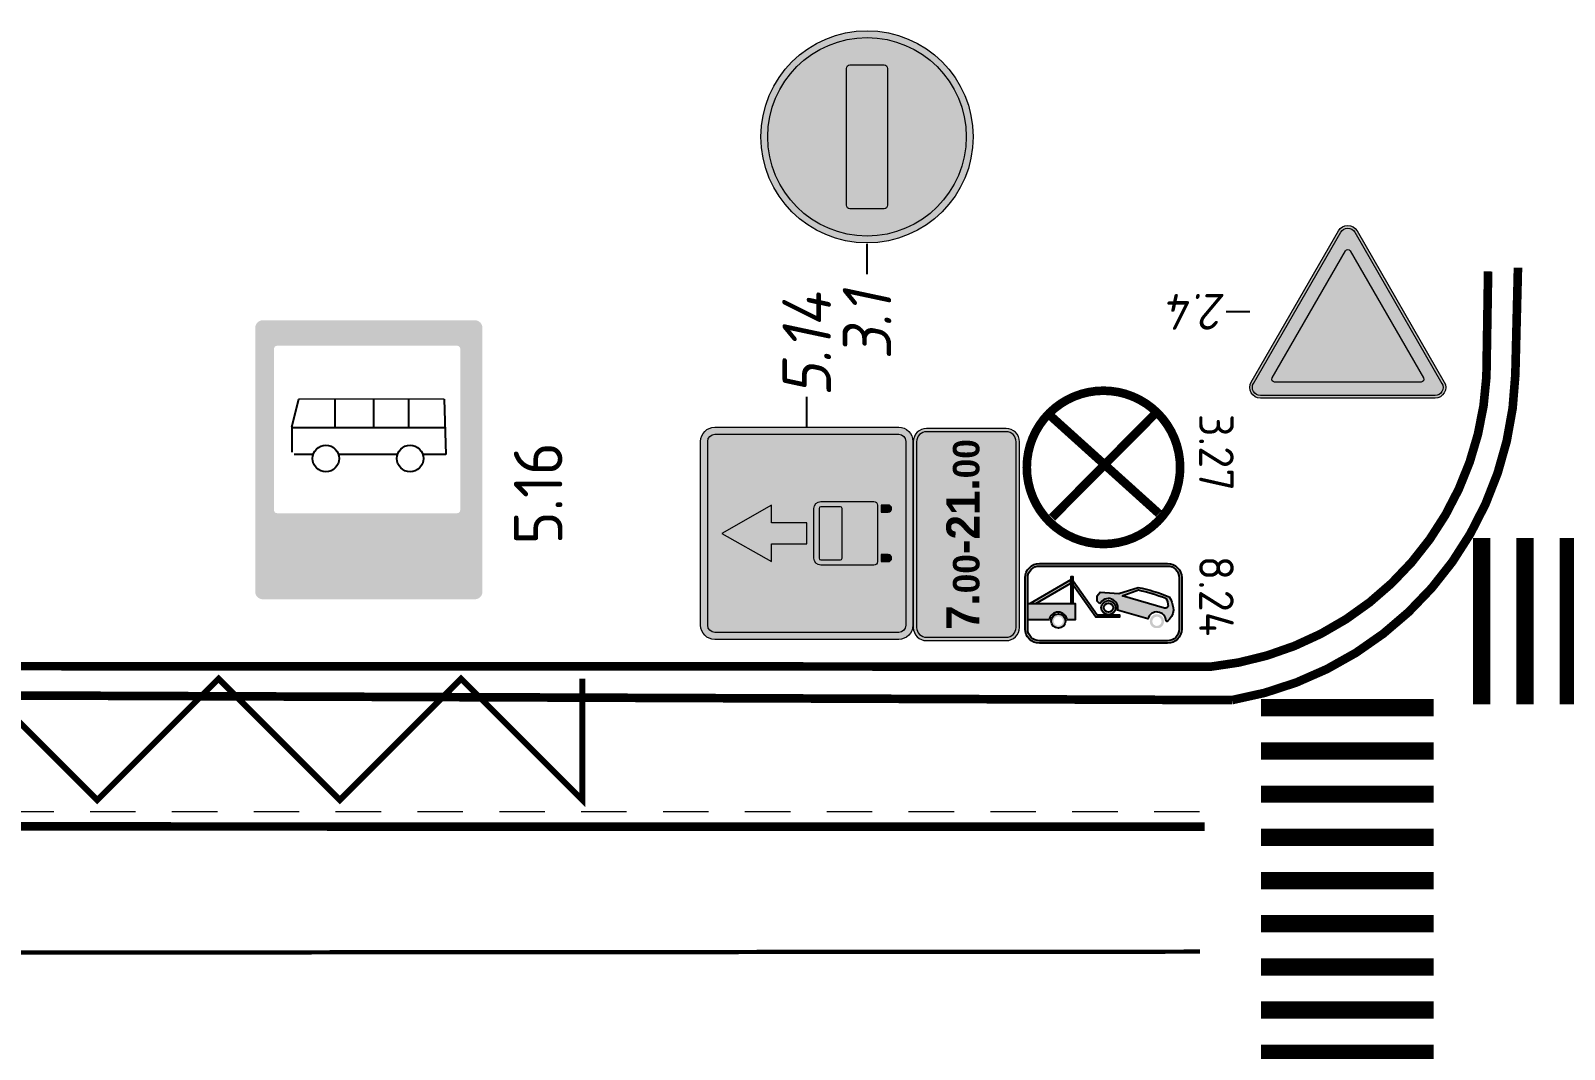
# Model space of a CAD drawing. Header units: millimetres. Extents: x 1734 to 2050, y 1482 to 1843.
# Drawn here: x 1814.63 to 1839.92, y 1825.12 to 1841.93 of the extents above; entities that cross this region are included whole.
import ezdxf
from ezdxf.enums import TextEntityAlignment as Align

# ---------------------------------------------------------------- set-up
doc = ezdxf.new("R2010")
doc.units = ezdxf.units.MM
for name, pattern in [('1.3', [17.848385, 5.910826, -0.0001, 11.937459]), ('1.6_3_1', [4, 0, -1, 3]), ('JIS_02_0.7', [1.35, 0.75, -0.6])]:
    doc.linetypes.add(name, pattern=pattern)
doc.layers.add('знаки', color=7, linetype='Continuous', lineweight=0)
doc.layers.add('разметка', color=251, linetype='Continuous', lineweight=15)
doc.layers.add('КПЧ', color=9, linetype='Continuous')
doc.layers.add('Разметки', color=7, linetype='Continuous')
doc.styles.add('ROMAND', font='ROMAND.SHX', dxfattribs={"height": 2})
doc.styles.add('SASH', font='simplex8.shx', dxfattribs={"width": 0.9, "oblique": 12})
doc.styles.add('Знаки', font='arialbd.ttf')

# ---------------------------------------------------------------- blocks, each defined once
blk = doc.blocks.new('5.14')
at = {"layer": 'знаки', "true_color": 0xffffff}
h = blk.add_hatch(color=7, dxfattribs=at)
edge = h.paths.add_edge_path()
edge.add_arc((-1.516666666666666, 3.266666666666666), 0.2333333333333343, 89.99999999999648, 179.9999999999965, ccw=False)
edge.add_line((-1.516666666666652, 3.5), (1.516666666666538, 3.5))
edge.add_arc((1.516666666666561, 3.266666666666675), 0.2333333333333254, 1.3073986337985843e-12, 90.00000000000568, ccw=False)
edge.add_line((1.749999999999886, 3.26666666666668), (1.749999999999886, 0.2333333333333201))
edge.add_arc((1.516666666666561, 0.2333333333333255), 0.2333333333333254, 269.9999999999943, 359.9999999999987, ccw=False)
edge.add_line((1.516666666666538, 0), (-1.516666666666652, 0))
edge.add_arc((-1.516666666666675, 0.2333333333333255), 0.2333333333333255, 180.0000000000013, 270.0000000000056, ccw=False)
edge.add_line((-1.75, 0.2333333333333201), (-1.75, 3.26666666666668))
edge = h.paths.add_edge_path(flags=16)
edge.add_arc((-1.516666666666704, 3.266666666666619), 0.1166666666667355, 89.9999999999742, 179.9999999999699, ccw=False)
edge.add_line((-1.516666666666652, 3.383333333333354), (1.516666666666538, 3.383333333333354))
edge.add_arc((1.51666666666659, 3.266666666666619), 0.1166666666667355, 3.012701199622825e-11, 90.0000000000258, ccw=False)
edge.add_line((1.633333333333326, 3.26666666666668), (1.633333333333326, 0.2333333333333201))
edge.add_arc((1.516666666666604, 0.2333333333333956), 0.1166666666667213, 269.99999999996726, 359.9999999999629, ccw=False)
edge.add_line((1.516666666666538, 0.1166666666666742), (-1.516666666666652, 0.1166666666666742))
edge.add_arc((-1.516666666666718, 0.2333333333333956), 0.1166666666667213, 180.0000000000371, 270.00000000003274, ccw=False)
edge.add_line((-1.633333333333439, 0.2333333333333201), (-1.633333333333439, 3.26666666666668))
at = {"layer": 'знаки'}
h = blk.add_hatch(color=5, dxfattribs=at)
edge = h.paths.add_edge_path()
edge.add_arc((-1.516666666666704, 3.266666666666619), 0.1166666666667355, 89.9999999999742, 179.9999999999699, ccw=False)
edge.add_line((-1.516666666666652, 3.383333333333354), (1.516666666666538, 3.383333333333354))
edge.add_arc((1.51666666666659, 3.266666666666619), 0.1166666666667355, 3.012701199622825e-11, 90.0000000000258, ccw=False)
edge.add_line((1.633333333333326, 3.26666666666668), (1.633333333333326, 0.2333333333333201))
edge.add_arc((1.516666666666604, 0.2333333333333956), 0.1166666666667213, 269.99999999996726, 359.9999999999629, ccw=False)
edge.add_line((1.516666666666538, 0.1166666666666742), (-1.516666666666652, 0.1166666666666742))
edge.add_arc((-1.516666666666718, 0.2333333333333956), 0.1166666666667213, 180.0000000000371, 270.00000000003274, ccw=False)
edge.add_line((-1.633333333333439, 0.2333333333333201), (-1.633333333333439, 3.26666666666668))
h.paths.add_polyline_path([(0, 1.749999999999943), (0.1750000000000682, 1.749999999999943), (0.1750000000000682, 2.333333333333314), (0.4666666666665833, 2.333333333333314), (0, 3.150000000000006), (-0.466666666666697, 2.333333333333314), (-0.1750000000000682, 2.333333333333314), (-0.1750000000000682, 1.749999999999943)], flags=16)
edge = h.paths.add_edge_path(flags=16)
edge.add_arc((0.4666666666665579, 0.6416666666666485), 0.0583333333333057, 270.000000000025, 359.999999999975, ccw=False)
edge.add_line((0.4666666666665833, 0.5833333333333428), (-0.466666666666697, 0.5833333333333428))
edge.add_arc((-0.4666666666666716, 0.6416666666666485), 0.0583333333333057, 180.000000000025, 269.999999999975, ccw=False)
edge.add_line((-0.5249999999999773, 0.6416666666666231), (-0.5249999999999773, 1.516666666666595))
edge.add_arc((-0.4083333333333643, 1.516666666666656), 0.116666666666613, 90.0000000000258, 180.0000000000301, ccw=False)
edge.add_line((-0.4083333333334167, 1.633333333333269), (0.4083333333331893, 1.633333333333269))
edge.add_arc((0.4083333333331938, 1.516666666666599), 0.1166666666666698, -2.2168933355715126e-12, 90.00000000000222, ccw=False)
edge.add_line((0.5249999999998636, 1.516666666666595), (0.5249999999998636, 0.6416666666666231))
edge = h.paths.add_edge_path(flags=0)
edge.add_arc((0.4083333333331901, 1.516666666666539), 0.02916666666680989, 1.099199697908394e-10, 90.00000000000152)
edge.add_line((0.4083333333331893, 1.545833333333348), (-0.408333333333303, 1.545833333333235))
edge.add_arc((-0.4083333333332486, 1.516666666666597), 0.0291666666666377, 90.00000000010698, 179.9999999997815)
edge.add_line((-0.4374999999998863, 1.516666666666708), (-0.4375, 1.19583333333324))
edge.add_arc((-0.4083333333333049, 1.195833333333295), 0.0291666666666951, 180.0000000001077, 270.0000000000037)
edge.add_line((-0.408333333333303, 1.1666666666666), (0.408333333333303, 1.1666666666666))
edge.add_arc((0.4083333333333049, 1.195833333333295), 0.02916666666669498, 269.9999999999963, 359.9999999998922)
edge.add_line((0.4375, 1.19583333333324), (0.4375, 1.516666666666595))
edge = h.paths.add_edge_path(flags=16)
edge.add_line((-0.3500000000000227, 0.4083333333332746), (-0.3500000000000227, 0.5249999999998352))
edge.add_line((-0.3500000000000227, 0.5249999999998352), (-0.466666666666697, 0.5249999999998352))
edge.add_line((-0.466666666666697, 0.5249999999998352), (-0.466666666666697, 0.4083333333332746))
edge.add_arc((-0.4083333333333599, 0.4083333333332746), 0.05833333333333712, 180, 360)
edge = h.paths.add_edge_path(flags=16)
edge.add_line((0.4666666666665833, 0.4083333333332746), (0.4666666666665833, 0.5249999999998352))
edge.add_line((0.4666666666665833, 0.5249999999998352), (0.3499999999999091, 0.5249999999998352))
edge.add_line((0.3499999999999091, 0.5249999999998352), (0.3499999999999091, 0.4083333333332746))
edge.add_arc((0.4083333333332462, 0.4083333333332746), 0.05833333333333712, 180, 360)
at = {"layer": 'знаки', "true_color": 0xffffff}
blk.add_hatch(color=7, dxfattribs=at).paths.add_polyline_path([(0, 1.749999999999943), (0.1750000000000682, 1.749999999999943), (0.1750000000000682, 2.333333333333314), (0.4666666666665833, 2.333333333333314), (0, 3.150000000000006), (-0.466666666666697, 2.333333333333314), (-0.1750000000000682, 2.333333333333314), (-0.1750000000000682, 1.749999999999943)])
h = blk.add_hatch(color=7, dxfattribs=at)
edge = h.paths.add_edge_path()
edge.add_arc((0.4666666666665579, 0.6416666666666485), 0.0583333333333057, 270.000000000025, 359.999999999975, ccw=False)
edge.add_line((0.4666666666665833, 0.5833333333333428), (-0.466666666666697, 0.5833333333333428))
edge.add_arc((-0.4666666666666716, 0.6416666666666485), 0.0583333333333057, 180.000000000025, 269.999999999975, ccw=False)
edge.add_line((-0.5249999999999773, 0.6416666666666231), (-0.5249999999999773, 1.516666666666595))
edge.add_arc((-0.4083333333333643, 1.516666666666656), 0.116666666666613, 90.0000000000258, 180.0000000000301, ccw=False)
edge.add_line((-0.4083333333334167, 1.633333333333269), (0.4083333333331893, 1.633333333333269))
edge.add_arc((0.4083333333331938, 1.516666666666599), 0.1166666666666698, -2.2168933355715126e-12, 90.00000000000222, ccw=False)
edge.add_line((0.5249999999998636, 1.516666666666595), (0.5249999999998636, 0.6416666666666231))
edge = h.paths.add_edge_path(flags=16)
edge.add_arc((0.4083333333331901, 1.516666666666539), 0.02916666666680989, 1.099199697908394e-10, 90.00000000000152)
edge.add_line((0.4083333333331893, 1.545833333333348), (-0.408333333333303, 1.545833333333235))
edge.add_arc((-0.4083333333332486, 1.516666666666597), 0.0291666666666377, 90.00000000010698, 179.9999999997815)
edge.add_line((-0.4374999999998863, 1.516666666666708), (-0.4375, 1.19583333333324))
edge.add_arc((-0.4083333333333049, 1.195833333333295), 0.0291666666666951, 180.0000000001077, 270.0000000000037)
edge.add_line((-0.408333333333303, 1.1666666666666), (0.408333333333303, 1.1666666666666))
edge.add_arc((0.4083333333333049, 1.195833333333295), 0.02916666666669498, 269.9999999999963, 359.9999999998922)
edge.add_line((0.4375, 1.19583333333324), (0.4375, 1.516666666666595))
h = blk.add_hatch(color=7, dxfattribs=at)
edge = h.paths.add_edge_path()
edge.add_line((-0.3500000000000227, 0.4083333333332746), (-0.3500000000000227, 0.5249999999998352))
edge.add_line((-0.3500000000000227, 0.5249999999998352), (-0.466666666666697, 0.5249999999998352))
edge.add_line((-0.466666666666697, 0.5249999999998352), (-0.466666666666697, 0.4083333333332746))
edge.add_arc((-0.4083333333333599, 0.4083333333332746), 0.05833333333333712, 180, 360)
h = blk.add_hatch(color=7, dxfattribs=at)
edge = h.paths.add_edge_path()
edge.add_line((0.4666666666665833, 0.4083333333332746), (0.4666666666665833, 0.5249999999998352))
edge.add_line((0.4666666666665833, 0.5249999999998352), (0.3499999999999091, 0.5249999999998352))
edge.add_line((0.3499999999999091, 0.5249999999998352), (0.3499999999999091, 0.4083333333332746))
edge.add_arc((0.4083333333332462, 0.4083333333332746), 0.05833333333333712, 180, 360)
at = {"layer": 'Defpoints'}
blk.add_lwpolyline([(1.749999999999886, 1.750000000000057), (2.249999999999886, 1.750000000000057)], dxfattribs=at)
at = {"layer": 'знаки'}
blk.add_lwpolyline([(-1.75, 3.26666666666668, -0.4142135623730951), (-1.516666666666652, 3.5), (1.516666666666538, 3.5, -0.4142135623731172), (1.749999999999886, 3.26666666666668), (1.749999999999886, 0.2333333333333201, -0.4142135623731172), (1.516666666666538, 0), (-1.516666666666652, 0, -0.4142135623731172), (-1.75, 0.2333333333333201), (-1.75, 3.26666666666668)], format="xyb", dxfattribs=at)
at = {"layer": 'знаки', "color": 7, "true_color": 0xffffff}
for points in [[(-1.633333333333439, 3.26666666666668, -0.4142135623730728), (-1.516666666666652, 3.383333333333354), (1.516666666666538, 3.383333333333354, -0.4142135623730728), (1.633333333333326, 3.26666666666668), (1.633333333333326, 0.2333333333333201, -0.4142135623730728), (1.516666666666538, 0.1166666666666742), (-1.516666666666652, 0.1166666666666742, -0.4142135623730728), (-1.633333333333439, 0.2333333333333201)], [(0.4375, 1.516666666666595, 0.41421356237254), (0.4083333333331893, 1.545833333333348), (-0.408333333333303, 1.545833333333235, 0.4142135623714301), (-0.4374999999998863, 1.516666666666708), (-0.4375, 1.19583333333324, 0.4142135623725623), (-0.408333333333303, 1.1666666666666), (0.408333333333303, 1.1666666666666, 0.4142135623725623), (0.4375, 1.19583333333324), (0.4375, 1.516666666666595)], [(-0.3500000000000227, 0.4083333333332746), (-0.3500000000000227, 0.5249999999998352), (-0.466666666666697, 0.5249999999998352), (-0.466666666666697, 0.4083333333332746, 0.9999999999999999)], [(0.4666666666665833, 0.4083333333332746), (0.4666666666665833, 0.5249999999998352), (0.3499999999999091, 0.5249999999998352), (0.3499999999999091, 0.4083333333332746, 0.9999999999999999)]]:
    blk.add_lwpolyline(points, format="xyb", close=True, dxfattribs=at)
blk.add_lwpolyline([(0, 1.749999999999943), (0.1750000000000682, 1.749999999999943), (0.1750000000000682, 2.333333333333314), (0.4666666666665833, 2.333333333333314), (0, 3.150000000000006), (-0.466666666666697, 2.333333333333314), (-0.1750000000000682, 2.333333333333314), (-0.1750000000000682, 1.749999999999943)], close=True, dxfattribs=at)
blk.add_lwpolyline([(0.5249999999998636, 0.6416666666666231, -0.4142135623728397), (0.4666666666665833, 0.5833333333333428), (-0.466666666666697, 0.5833333333333428, -0.4142135623728397), (-0.5249999999999773, 0.6416666666666231), (-0.5249999999999773, 1.516666666666595, -0.4142135623731172), (-0.4083333333334167, 1.633333333333269), (0.4083333333331893, 1.633333333333269, -0.4142135623731172), (0.5249999999998636, 1.516666666666595), (0.5249999999998636, 0.6416666666666231)], format="xyb", dxfattribs=at)
at = {"layer": 'знаки', "color": 0, "lineweight": 30, "style": 'SASH', "oblique": 12, "width": 0.9}
blk.add_text('5.14', height=0.8, dxfattribs=at).set_placement((2.249999999999886, 1.750000000000057), align=Align.MIDDLE_LEFT)
blk = doc.blocks.new('tr')
at = {"layer": 'знаки', "true_color": 0xffffff}
h = blk.add_hatch(color=7, dxfattribs=at)
edge = h.paths.add_edge_path()
edge.add_arc((0, 3.621229744349193), 0.24, 29.99999999999783, 150.0000000000022)
edge.add_line((-0.2078460969082698, 3.741229744349198), (-2.159999999999854, 0.3600000000005821))
edge.add_arc((-1.952153903091926, 0.2399999999999523), 0.2399999999999387, 149.9999999999866, 269.9999999999933)
edge.add_line((-1.952153903092039, 0), (1.952153903091812, 0))
edge.add_arc((1.952153903091926, 0.2400000000000091), 0.2399999999999716, 269.9999999999931, 389.9999999999998)
edge.add_line((2.160000000000196, 0.3599999999999), (0.2078460969082696, 3.741229744349142))
edge = h.paths.add_edge_path(flags=16)
edge.add_arc((-2.273736754432321e-13, 3.621229744349193), 0.1800000000000062, 30.00000000000125, 149.9999999999988)
edge.add_line((-0.1558845726813161, 3.711229744349225), (-2.108038475772787, 0.3300000000005521))
edge.add_arc((-1.952153903091585, 0.2400000000002365), 0.1800000000001635, 149.9999999999088, 269.9999999998931)
edge.add_line((-1.952153903092039, 0.06000000000005912), (1.952153903091812, 0.05999999999994543))
edge.add_arc((1.952153903092039, 0.2399999999999523), 0.1800000000000091, 269.9999999999864, 390.0000000000301)
edge.add_line((2.108038475773128, 0.3300000000000409), (0.1558845726810885, 3.711229744349225))
at = {"layer": 'знаки'}
h = blk.add_hatch(color=1, dxfattribs=at)
edge = h.paths.add_edge_path()
edge.add_arc((-2.273736754432321e-13, 3.621229744349193), 0.1800000000000062, 30.00000000000125, 149.9999999999988)
edge.add_line((-0.1558845726813161, 3.711229744349225), (-2.108038475772787, 0.3300000000005521))
edge.add_arc((-1.952153903091585, 0.2400000000002365), 0.1800000000001635, 149.9999999999088, 269.9999999998931)
edge.add_line((-1.952153903092039, 0.06000000000005912), (1.952153903091812, 0.05999999999994543))
edge.add_arc((1.952153903092039, 0.2399999999999523), 0.1800000000000091, 269.9999999999864, 390.0000000000301)
edge.add_line((2.108038475773128, 0.3300000000000409), (0.1558845726810885, 3.711229744349225))
edge = h.paths.add_edge_path(flags=16)
edge.add_line((-0.05196152422718114, 3.291229744349152), (-1.692346281956588, 0.4499999999999318))
edge.add_arc((-1.640384757729407, 0.4199999999999591), 0.05999999999998847, 150.0000000000085, 270.0000000000064)
edge.add_line((-1.640384757729407, 0.3599999999999), (1.640384757729521, 0.3599999999999))
edge.add_arc((1.640384757729521, 0.4199999999999591), 0.05999999999998751, 269.9999999999919, 389.9999999999932)
edge.add_line((1.692346281956588, 0.4499999999999318), (0.05196152422706746, 3.291229744349152))
edge.add_arc((0, 3.26122974434918), 0.06000000000000022, 29.9999999999982, 150.0000000000018)
at = {"layer": 'знаки', "true_color": 0xffffff}
h = blk.add_hatch(color=7, dxfattribs=at)
edge = h.paths.add_edge_path()
edge.add_line((-0.05196152422718114, 3.291229744349152), (-1.692346281956588, 0.4499999999999318))
edge.add_arc((-1.640384757729407, 0.4199999999999591), 0.05999999999998847, 150.0000000000085, 270.0000000000064)
edge.add_line((-1.640384757729407, 0.3599999999999), (1.640384757729521, 0.3599999999999))
edge.add_arc((1.640384757729521, 0.4199999999999591), 0.05999999999998751, 269.9999999999919, 389.9999999999932)
edge.add_line((1.692346281956588, 0.4499999999999318), (0.05196152422706746, 3.291229744349152))
edge.add_arc((0, 3.26122974434918), 0.06000000000000022, 29.9999999999982, 150.0000000000018)
at = {"layer": 'Defpoints'}
blk.add_lwpolyline([(2.192115777974209, 1.930614872174544), (2.718782444640738, 1.930614872174544)], dxfattribs=at)
at = {"layer": 'знаки'}
blk.add_lwpolyline([(0.2078460969082698, 3.741229744349198, 0.5773502691896512), (-0.2078460969082698, 3.741229744349198), (-2.159999999999854, 0.3600000000005821), (-2.160000000000082, 0.3599999999999, 0.5773502691896649), (-1.952153903092039, 0), (1.952153903091926, 0, 0.5773502691896649), (2.160000000000196, 0.3599999999999), (0.2078460969082698, 3.741229744349198)], format="xyb", dxfattribs=at)
at = {"layer": 'знаки', "color": 7, "true_color": 0xffffff}
blk.add_lwpolyline([(0.1558845726810887, 3.711229744349225, 0.5773502691896113), (-0.1558845726813161, 3.711229744349225), (-2.108038475772787, 0.3300000000005525, 0.5773502691895339), (-1.952153903092039, 0.06000000000005912), (1.952153903091926, 0.05999999999994543, 0.5773502691898801), (2.108038475773128, 0.3300000000000409)], format="xyb", close=True, dxfattribs=at)
at = {"layer": 'знаки', "color": 1}
blk.add_lwpolyline([(-0.05196152422718114, 3.291229744349152), (-1.692346281956475, 0.4499999999999318, 0.5773502691896129), (-1.640384757729407, 0.3599999999999), (1.640384757729521, 0.3599999999999, 0.5773502691896317), (1.692346281956588, 0.4499999999999318), (0.05196152422706746, 3.291229744349152, 0.5773502691896462)], format="xyb", close=True, dxfattribs=at)
blk = doc.blocks.new('*U15')
at = {"layer": 'знаки', "xscale": -1, "rotation": 180}
blk.add_blockref('tr', (0, 3.861229744349316), dxfattribs=at)
at = {"layer": 'знаки', "color": 0, "lineweight": 30, "style": 'SASH', "oblique": 12, "width": 0.9}
blk.add_text('2.4', height=0.8, dxfattribs=at).set_placement((2.718782444640851, 1.930614872174772), align=Align.MIDDLE_LEFT)
blk = doc.blocks.new('*U45')
at = {"color": 0, "linetype": 'ByBlock', "lineweight": 15, "const_width": 0.3999999999999999}
for points in [[(1.794373516902344, 17.10614578687553), (5.772546955710607, 16.68884962015406)], [(1.690049475221975, 16.11160242717347), (5.668222914030238, 15.69430626045199)], [(1.585725433541606, 15.1170590674714), (5.563898872349869, 14.69976290074992)], [(1.481401391861237, 14.12251570776933), (5.4595748306695, 13.70521954104786)], [(1.377077350180868, 13.12797234806727), (5.355250788989132, 12.71067618134579)], [(1.2727533085005, 12.1334289883652), (5.250926747308763, 11.71613282164373)], [(1.168429266820131, 11.13888562866314), (5.146602705628395, 10.72158946194166)], [(1.064105225139762, 10.14434226896107), (5.042278663948025, 9.727046102239596)], [(0.959781183459393, 9.149798909259006), (4.937954622267656, 8.73250274253753)], [(0.8554571417790242, 8.155255549556939), (4.833630580587288, 7.737959382835464)], [(0.7511331000986554, 7.160712189854873), (4.729306538906918, 6.743416023133398)], [(0.6468090584182866, 6.166168830152808), (4.62498249722655, 5.748872663431333)], [(0.5424850167379178, 5.171625470450742), (4.520658455546181, 4.754329303729267)], [(0.438160975057549, 4.177082110748676), (4.416334413865813, 3.759785944027201)], [(0.3338369333771802, 3.182538751046611), (4.312010372185443, 2.765242584325136)], [(0.2295128916968114, 2.187995391344545), (4.207686330505075, 1.77069922462307)], [(0.1251888500164426, 1.193452031642479), (4.103362288824706, 0.7761558649210039)], [(0.02086480833607376, 0.1989086719404132), (3.999038247144337, -0.218387494781062)]]:
    blk.add_lwpolyline(points, dxfattribs=at)
blk = doc.blocks.new('*U19')
at = {"color": 0, "linetype": 'ByBlock', "lineweight": 15, "const_width": 0.3999999999999998}
for points in [[(-16.11160242717349, 1.690049475221772), (-15.70940525325531, 5.524280992409777)], [(-15.11705906747142, 1.585725433541415), (-14.71486189355325, 5.41995695072942)], [(-14.12251570776935, 1.481401391861059), (-13.72031853385118, 5.315632909049063)], [(-13.12797234806729, 1.377077350180703), (-12.72577517414911, 5.211308867368707)], [(-12.13342898836522, 1.272753308500347), (-11.73123181444705, 5.106984825688351)], [(-11.13888562866315, 1.16842926681999), (-10.73668845474498, 5.002660784007995)], [(-10.14434226896108, 1.064105225139634), (-9.742145095042911, 4.898336742327638)], [(-9.149798909259017, 0.9597811834592777), (-8.747601735340844, 4.794012700647282)], [(-8.15525554955695, 0.8554571417789214), (-7.753058375638777, 4.689688658966926)], [(-7.160712189854883, 0.7511331000985652), (-6.75851501593671, 4.58536461728657)], [(-6.166168830152817, 0.6468090584182089), (-5.763971656234643, 4.481040575606213)], [(-5.171625470450749, 0.5424850167378525), (-4.769428296532576, 4.376716533925857)], [(-4.177082110748682, 0.4381609750574963), (-3.774884936830509, 4.272392492245501)], [(-3.182538751046615, 0.33383693337714), (-2.780341577128442, 4.168068450565144)], [(-2.187995391344548, 0.2295128916967837), (-1.785798217426375, 4.063744408884788)], [(-1.193452031642481, 0.1251888500164275), (-0.7912548577243079, 3.959420367204432)], [(-0.1989086719404135, 0.0208648083360712), (0.2032885019777591, 3.855096325524076)]]:
    blk.add_lwpolyline(points, dxfattribs=at)
blk = doc.blocks.new('*U51')
at = {"layer": 'знаки'}
h = blk.add_hatch(color=256, dxfattribs=at)
edge = h.paths.add_edge_path()
edge.add_arc((-1.531250000000008, 1.531249999999994), 0.2187499999999918, 89.99999999999785, 180.0000000000021)
edge.add_line((-1.75, 1.531249999999986), (-1.749999999999943, 0.2187499999999858))
edge.add_arc((-1.531249999999936, 0.2187499999999787), 0.2187500000000071, 179.9999999999982, 269.9999999999981)
edge.add_line((-1.531249999999943, -2.842170943040401e-14), (1.531249999999943, 2.842170943040401e-14))
edge.add_arc((1.53124999999997, 0.2187500000000584), 0.21875000000003, 269.999999999993, 359.9999999999922)
edge.add_line((1.75, 0.2187500000000284), (1.75, 1.531250000000028))
edge.add_arc((1.531249999999966, 1.531250000000009), 0.2187500000000338, 5.117966847428504e-12, 90.00000000000607)
edge.add_line((1.531249999999943, 1.750000000000043), (-1.53125, 1.749999999999986))
edge = h.paths.add_edge_path(flags=16)
edge.add_arc((-1.531249999999998, 1.531249999999984), 0.164062500000002, 90.00000000000071, 179.9999999999993)
edge.add_line((-1.6953125, 1.531249999999986), (-1.6953125, 0.2187499999999858))
edge.add_arc((-1.531249999999962, 0.2187500000000092), 0.1640625000000375, 180.0000000000082, 270.0000000000067)
edge.add_line((-1.531249999999943, 0.05468749999997158), (1.531249999999943, 0.05468750000002842))
edge.add_arc((1.531249999999941, 0.2187500000000305), 0.1640625000000021, 270.0000000000007, 359.9999999999993)
edge.add_line((1.695312499999943, 0.2187500000000284), (1.6953125, 1.531250000000028))
edge.add_arc((1.531249999999962, 1.531250000000005), 0.1640625000000375, 8.14221998454474e-12, 90.00000000000675)
edge.add_line((1.531249999999943, 1.695312500000043), (-1.53125, 1.695312499999986))
at = {"layer": 'знаки', "true_color": 0xffffff}
h = blk.add_hatch(color=7, dxfattribs=at)
edge = h.paths.add_edge_path()
edge.add_arc((-1.531249999999998, 1.531249999999984), 0.164062500000002, 90.00000000000071, 179.9999999999993)
edge.add_line((-1.6953125, 1.531249999999986), (-1.6953125, 0.2187499999999858))
edge.add_arc((-1.531249999999962, 0.2187500000000092), 0.1640625000000375, 180.0000000000082, 270.0000000000067)
edge.add_line((-1.531249999999943, 0.05468749999997158), (1.531249999999943, 0.05468750000002842))
edge.add_arc((1.531249999999941, 0.2187500000000305), 0.1640625000000021, 270.0000000000007, 359.9999999999993)
edge.add_line((1.695312499999943, 0.2187500000000284), (1.6953125, 1.531250000000028))
edge.add_arc((1.531249999999962, 1.531250000000005), 0.1640625000000375, 8.14221998454474e-12, 90.00000000000675)
edge.add_line((1.531249999999943, 1.695312500000043), (-1.53125, 1.695312499999986))
at = {"layer": 'знаки'}
blk.add_lwpolyline([(-1.53125, 1.749999999999986, 0.4142135623731172), (-1.75, 1.531249999999986), (-1.749999999999943, 0.2187499999999858, 0.414213562373095), (-1.531249999999943, -2.842170943040401e-14), (1.531249999999943, 2.842170943040401e-14, 0.4142135623730909), (1.75, 0.2187500000000284), (1.75, 1.531250000000028, 0.4142135623731), (1.531249999999943, 1.750000000000043), (-1.53125, 1.749999999999986)], format="xyb", dxfattribs=at)
blk.add_lwpolyline([(-1.53125, 1.695312499999986, 0.4142135623730876), (-1.6953125, 1.531249999999986), (-1.6953125, 0.2187499999999858, 0.4142135623730876), (-1.531249999999943, 0.05468749999997158), (1.531249999999943, 0.05468750000002842, 0.4142135623730876), (1.695312499999943, 0.2187500000000284), (1.6953125, 1.531250000000028, 0.4142135623730876), (1.531249999999943, 1.695312500000043)], format="xyb", close=True, dxfattribs=at)
at = {"layer": 'знаки', "style": 'Знаки', "width": 0.95}
for s, p in [('.', (-1.170649647529729, 0.659599716633096)), ('-', (-0.3231830274425533, 0.659973882771709)), ('.', (0.7256898716244109, 0.6597138831386076))]:
    blk.add_text(s, height=0.5468749999999998, dxfattribs=at).set_placement(p)
blk.add_attdef('CH1', text='', height=0.5468749999999998, dxfattribs=at).set_placement((-1.170273912427717, 0.6602963823165879), align=Align.RIGHT)
for tag, height, p in [('M1', 0.4374999999999998, (-0.6462148704077322, 0.8773319093540835)), ('CH2', 0.5468749999999998, (0.3219708666685506, 0.9311001668057912)), ('M2', 0.4374999999999998, (1.249941798429688, 0.8785094076923343))]:
    blk.add_attdef(tag, text='', height=height, dxfattribs=at).set_placement(p, align=Align.MIDDLE_CENTER)
blk = doc.blocks.new('*U49')
at = {"layer": 'знаки', "true_color": 0xffffff}
h = blk.add_hatch(color=7, dxfattribs=at)
edge = h.paths.add_edge_path()
edge.add_arc((0, 1.750000000000057), 1.75, 0, 360)
edge = h.paths.add_edge_path(flags=17)
edge.add_arc((0, 1.750000000000057), 1.637096774193548, 0, 360)
at = {"layer": 'знаки'}
h = blk.add_hatch(color=1, dxfattribs=at)
edge = h.paths.add_edge_path()
edge.add_arc((0, 1.750000000000057), 1.637096774193548, 0, 360)
edge = h.paths.add_edge_path(flags=16)
edge.add_arc((1.129032258064488, 1.467741935483868), 0.05645161290319911, 270.000000000025, 359.999999999975, ccw=False)
edge.add_line((1.129032258064512, 1.411290322580669), (-1.129032258064626, 1.411290322580669))
edge.add_arc((-1.129032258064626, 1.467741935483843), 0.05645161290317446, 180, 270, ccw=False)
edge.add_line((-1.185483870967801, 1.467741935483843), (-1.185483870967801, 2.032258064516213))
edge.add_arc((-1.129032258064602, 2.032258064516189), 0.05645161290319911, 90.00000000002512, 179.9999999999752, ccw=False)
edge.add_line((-1.129032258064626, 2.088709677419388), (1.129032258064512, 2.088709677419502))
edge.add_arc((1.129032258064539, 2.032258064516354), 0.05645161290314782, -2.7000623958883807e-11, 90.000000000027, ccw=False)
edge.add_line((1.185483870967687, 2.032258064516327), (1.185483870967687, 1.467741935483843))
at = {"layer": 'знаки', "true_color": 0xffffff}
h = blk.add_hatch(color=7, dxfattribs=at)
edge = h.paths.add_edge_path()
edge.add_arc((1.129032258064488, 1.467741935483868), 0.05645161290319911, 270.000000000025, 359.999999999975, ccw=False)
edge.add_line((1.129032258064512, 1.411290322580669), (-1.129032258064626, 1.411290322580669))
edge.add_arc((-1.129032258064626, 1.467741935483843), 0.05645161290317446, 180, 270, ccw=False)
edge.add_line((-1.185483870967801, 1.467741935483843), (-1.185483870967801, 2.032258064516213))
edge.add_arc((-1.129032258064602, 2.032258064516189), 0.05645161290319911, 90.00000000002512, 179.9999999999752, ccw=False)
edge.add_line((-1.129032258064626, 2.088709677419388), (1.129032258064512, 2.088709677419502))
edge.add_arc((1.129032258064539, 2.032258064516354), 0.05645161290314782, -2.7000623958883807e-11, 90.000000000027, ccw=False)
edge.add_line((1.185483870967687, 2.032258064516327), (1.185483870967687, 1.467741935483843))
at = {"layer": 'Defpoints'}
blk.add_lwpolyline([(-2.265912170991982, 1.750000000000057), (-1.765912170991982, 1.750000000000057)], dxfattribs=at)
at = {"layer": 'знаки', "color": 7, "true_color": 0xffffff}
blk.add_lwpolyline([(1.185483870967687, 1.467741935483843, -0.4142135623728397), (1.129032258064512, 1.411290322580669), (-1.129032258064626, 1.411290322580669, -0.414213562373095), (-1.185483870967801, 1.467741935483843), (-1.185483870967801, 2.032258064516213, -0.4142135623728397), (-1.129032258064626, 2.088709677419388), (1.129032258064512, 2.088709677419502, -0.4142135623733726), (1.185483870967687, 2.032258064516327), (1.185483870967687, 1.467741935483843)], format="xyb", dxfattribs=at)
at = {"layer": 'знаки'}
blk.add_circle((0, 1.750000000000057), 1.75, dxfattribs=at)
at = {"layer": 'знаки', "color": 7, "true_color": 0xffffff}
blk.add_circle((0, 1.750000000000057), 1.637096774193548, dxfattribs=at)
at = {"layer": 'знаки', "color": 0, "lineweight": 30, "style": 'SASH', "oblique": 12, "width": 0.9}
blk.add_text('3.1', height=0.8, dxfattribs=at).set_placement((-3.67650299850667, 1.750000000000058), align=Align.MIDDLE_LEFT)

msp = doc.modelspace()

# ---------------------------------------------------------------- hatches: boundary and pattern name
at = {"linetype": 'Continuous'}
h = msp.add_hatch(color=4, dxfattribs=at)
h.paths.add_polyline_path([(1822.080998826823, 1837.023145050881, 0.414213562373095), (1821.955998201823, 1837.148145675882), (1818.458367119697, 1837.148145675882, 0.4142135623730951), (1818.333366494697, 1837.023145050881), (1818.333366494697, 1832.671574796597, 0.4142135623730945), (1818.458367119697, 1832.546574171597), (1821.955998201823, 1832.546574171597, 0.4142135623730953), (1822.080998826823, 1832.671574796597)])
h.paths.add_polyline_path([(1818.692252872502, 1836.728342620526, 0.4142135623730535), (1818.642252872502, 1836.678342620527), (1818.642252872502, 1834.016615650662, 0.414213562373095), (1818.692252872502, 1833.966615650662), (1821.664089056049, 1833.966615650662, 0.414213562373095), (1821.714089056049, 1834.016615650662), (1821.714089056049, 1836.678342620527, 0.414213562373095), (1821.664089056049, 1836.728342620526)], flags=16)
at = {"lineweight": 5}
h = msp.add_hatch(color=7, dxfattribs=at)
h.dxf.hatch_style = 1
h.paths.add_polyline_path([(1833.436394256787, 1832.541946070354), (1833.406802563301, 1832.586292146822, 0.05416512969881253), (1832.89540322158, 1832.741282763855), (1832.576655029681, 1832.643522810084), (1832.269407622254, 1832.662433036212), (1832.218937385102, 1832.606181216582), (1832.218937385102, 1832.514803280065), (1832.263531861534, 1832.470208803633, -0.896878247196106), (1832.556350065902, 1832.367510032114), (1833.056229699607, 1832.221779698359, -0.888680215592695), (1833.355344713572, 1832.185487368894), (1833.368430344936, 1832.179865473217, 0.2176691172977538), (1833.477008915233, 1832.368385592486, 0.06653175236752593)], flags=0)
h.paths.add_polyline_path([(1832.632479487418, 1832.601352724136), (1832.898412065234, 1832.700485875806, -0.035096309321531), (1833.35012654604, 1832.566177731765, -0.1662100052544287), (1833.388560265925, 1832.431432981212, -0.4179499336667029), (1833.332409377038, 1832.402621646121)], flags=0)
h.paths.add_polyline_path([(1832.524037176987, 1832.407851534876, 1), (1832.288147598523, 1832.407851534876, 0.3623223395688758), (1832.384935413956, 1832.291819833317), (1832.427249361554, 1832.291819833317, 0.3623223395688758)], flags=0)
h.paths.add_polyline_path([(1832.329604900823, 1832.407851534876, -1), (1832.482579874686, 1832.407851534876, -1)], flags=0)
h.paths.add_polyline_path([(1833.322975054021, 1832.183755026927, 1), (1833.087085475558, 1832.183755026927, 0.3348858084505233), (1833.172638756353, 1832.070345311788), (1833.237421773227, 1832.070345311788, 0.3348858084505233)], flags=0)
h.paths.add_polyline_path([(1833.128542777858, 1832.183755026927, -1), (1833.281517751721, 1832.183755026927, -1)], flags=0)
h.paths.add_polyline_path([(1833.572970211902, 1832.054928903101), (1833.572970211902, 1832.070345311788), (1833.237421773227, 1832.070345311788, -0.1400081166550272), (1833.172638756353, 1832.070345311788), (1831.594358774518, 1832.070345311788, -0.06455133495548672), (1831.56403117146, 1832.070345311788), (1831.07373289351, 1832.070345311788), (1831.07373289351, 1832.054928903101, 0.03105515838720347), (1831.075214049861, 1832.031104714693), (1833.571489055553, 1832.031104714693, 0.03105515838720137)], flags=0)
h.paths.add_polyline_path([(1831.697139762221, 1832.187311257388, 1), (1831.461250183757, 1832.187311257388, 0.3769374024296787), (1831.56403117146, 1832.070345311788), (1831.594358774518, 1832.070345311788, 0.3769374024296787)], flags=0)
h.paths.add_polyline_path([(1831.502707486057, 1832.187311257388, -1), (1831.65568245992, 1832.187311257388, -1)], flags=0)
h.paths.add_polyline_path([(1831.859244515372, 1832.47861465266), (1831.07373289351, 1832.47861465266), (1831.07373289351, 1832.205395217428), (1831.425758139282, 1832.205395217428, -0.8620242773561775), (1831.726008565947, 1832.205395217428), (1831.859244515372, 1832.205395217428)], flags=0)
h.paths.add_polyline_path([(1831.825943807066, 1832.918904151753), (1831.782433846237, 1832.918904151753), (1831.782433846237, 1832.47861465266), (1831.825943807066, 1832.47861465266)], flags=0)
h.paths.add_polyline_path([(1831.782433846237, 1832.813125661183), (1831.782433846237, 1832.867192100908), (1831.113311487868, 1832.47861465266), (1831.206211901135, 1832.47861465266)], flags=0)
h.paths.add_polyline_path([(1831.825943807066, 1832.849408601262), (1831.825943807066, 1832.777652555765), (1832.194877240291, 1832.251825737888), (1832.589172954697, 1832.251825737888), (1832.589172954697, 1832.291819833317), (1832.427249361554, 1832.291819833317, -0.09042350249594645), (1832.384935413956, 1832.291819833317), (1832.218418130265, 1832.291819833317)], flags=0)
h.paths.add_polyline_path([(1833.380625299288, 1833.136102617135), (1831.266077806125, 1833.136102617135, 0.4142135623730675), (1831.03227559121, 1832.90230040222), (1831.03227559121, 1832.054928903101, 0.4142135623731256), (1831.266077806125, 1831.821126688184), (1833.380625299287, 1831.821126688184, 0.4142135623730643), (1833.614427514203, 1832.0549289031), (1833.614427514203, 1832.90230040222, 0.4142135623731234)])
h.paths.add_polyline_path([(1833.380625299288, 1833.094645314835, -0.4142135623730951), (1833.572970211902, 1832.90230040222), (1833.572970211902, 1832.054928903101, -0.4142135623730951), (1833.380625299288, 1831.862583990485), (1831.266077806125, 1831.862583990485, -0.4142135623730951), (1831.07373289351, 1832.054928903101), (1831.07373289351, 1832.90230040222, -0.4142135623730951), (1831.266077806125, 1833.094645314835)], flags=16)
h.paths.add_polyline_path([(1831.825943807066, 1832.918904151753), (1831.825943807066, 1832.849408601262), (1832.218418130265, 1832.291819833317), (1832.384935413956, 1832.291819833317, -0.3623223395688758), (1832.288147598523, 1832.407851534876, -1), (1832.524037176987, 1832.407851534876, -0.3623223395688758), (1832.427249361554, 1832.291819833317), (1832.589172954697, 1832.291819833317), (1832.589172954697, 1832.251825737888), (1832.194877240291, 1832.251825737888), (1831.825943807066, 1832.777652555765), (1831.825943807066, 1832.47861465266), (1831.113311487868, 1832.47861465266), (1831.782433846237, 1832.867192100908), (1831.782433846237, 1832.918904151753)], flags=0)
h.paths.add_polyline_path([(1832.269407622254, 1832.662433036212), (1832.576655029681, 1832.643522810084), (1832.89540322158, 1832.741282763855, -0.05416512969881244), (1833.406802563301, 1832.586292146822), (1833.436394256787, 1832.541946070354, -0.066531752367526), (1833.477008915233, 1832.368385592486, -0.2176691172977545), (1833.368430344936, 1832.179865473217), (1833.355344713572, 1832.185487368894, 0.888680215592695), (1833.056229699607, 1832.221779698359), (1832.556350065902, 1832.367510032114, 0.896878247196106), (1832.263531861534, 1832.470208803633), (1832.218937385102, 1832.514803280065), (1832.218937385102, 1832.606181216582)], flags=0)
h.paths.add_polyline_path([(1831.697139762221, 1832.187311257388, -0.3769374024296787), (1831.594358774518, 1832.070345311788), (1833.172638756353, 1832.070345311788, -0.3348858084505233), (1833.087085475558, 1832.183755026927, -1), (1833.322975054021, 1832.183755026927, -0.4982554967166157), (1833.172638756353, 1832.070345311788), (1831.594358774518, 1832.070345311788, -0.4524988546835133), (1831.461250183757, 1832.187311257388, -1)], flags=0)
h = msp.add_hatch(color=7, dxfattribs=at)
h.dxf.hatch_style = 1
h.paths.add_polyline_path([(1832.524037176987, 1832.407851534876, 1), (1832.288147598523, 1832.407851534876, 0.3623223395688758), (1832.384935413956, 1832.291819833317), (1832.427249361554, 1832.291819833317, 0.3623223395688758)], flags=17)
h.paths.add_polyline_path([(1832.329604900823, 1832.407851534876, -1), (1832.482579874686, 1832.407851534876, -1)], flags=16)
h.paths.add_polyline_path([(1833.322975054021, 1832.183755026927, 1), (1833.087085475558, 1832.183755026927, 0.3348858084505233), (1833.172638756353, 1832.070345311788), (1833.237421773227, 1832.070345311788, 0.3348858084505233)])
h.paths.add_polyline_path([(1833.128542777858, 1832.183755026927, -1), (1833.281517751721, 1832.183755026927, -1)], flags=16)
h.paths.add_polyline_path([(1832.589172954697, 1832.291819833317), (1832.427249361554, 1832.291819833317, -0.09042350249594643), (1832.384935413956, 1832.291819833317), (1832.218418130265, 1832.291819833317), (1831.825943807066, 1832.849408601262), (1831.825943807066, 1832.777652555765), (1832.194877240291, 1832.251825737888), (1832.589172954697, 1832.251825737888)])
h.paths.add_polyline_path([(1831.825943807066, 1832.918904151753), (1831.782433846237, 1832.918904151753), (1831.782433846237, 1832.47861465266), (1831.825943807066, 1832.47861465266)])
h.paths.add_polyline_path([(1831.782433846237, 1832.813125661183), (1831.782433846237, 1832.867192100908), (1831.113311487868, 1832.47861465266), (1831.206211901135, 1832.47861465266)])
h.paths.add_polyline_path([(1831.859244515372, 1832.47861465266), (1831.07373289351, 1832.47861465266), (1831.07373289351, 1832.205395217428), (1831.425758139282, 1832.205395217428, -0.8620242773561775), (1831.726008565947, 1832.205395217428), (1831.859244515372, 1832.205395217428)])
h.paths.add_polyline_path([(1831.461250183757, 1832.187311257388, 0.3769374024296787), (1831.56403117146, 1832.070345311788), (1831.594358774518, 1832.070345311788, 0.3769374024296787), (1831.697139762221, 1832.187311257388, 1)])
h.paths.add_polyline_path([(1831.65568245992, 1832.187311257388, -1), (1831.502707486057, 1832.187311257388, -1)], flags=16)
h = msp.add_hatch(color=7, dxfattribs=at)
h.dxf.hatch_style = 1
h.paths.add_polyline_path([(1833.436394256787, 1832.541946070354), (1833.406802563301, 1832.586292146822, 0.05416512969881253), (1832.89540322158, 1832.741282763855), (1832.576655029681, 1832.643522810084), (1832.269407622254, 1832.662433036212), (1832.218937385102, 1832.606181216582), (1832.218937385102, 1832.514803280065), (1832.263531861534, 1832.470208803633, -0.8968782471961054), (1832.556350065902, 1832.367510032114), (1833.056229699607, 1832.221779698359, -0.888680215592695), (1833.355344713572, 1832.185487368894), (1833.368430344936, 1832.179865473217, 0.2176691172977532), (1833.477008915233, 1832.368385592486, 0.0665317523675262)])
h.paths.add_polyline_path([(1832.632479487418, 1832.601352724136), (1832.898412065234, 1832.700485875806, -0.03509630932153101), (1833.35012654604, 1832.566177731765, -0.1662100052544286), (1833.388560265925, 1832.431432981212, -0.4179499336667036), (1833.332409377038, 1832.402621646121)], flags=16)

# ---------------------------------------------------------------- linework, layer by layer
at = {"color": 7, "linetype": 'Continuous'}
for p, q in [((1818.939106141656, 1835.391036835882), (1819.05100976569, 1835.845756247968)), ((1819.647830015515, 1835.845756247968), (1819.647830015515, 1835.39103615647)), ((1820.281952000005, 1835.845756247968), (1820.281952000005, 1835.379668006452)), ((1820.860121185002, 1835.845756247968), (1820.860121185002, 1835.379668006452)), ((1821.447616099907, 1835.845756247968), (1821.475592104664, 1834.936315818753)), ((1818.939106141656, 1835.391036835882), (1818.939106141656, 1834.973815818754)), ((1818.939106141656, 1835.379668006452), (1821.461953803008, 1835.379668006452)), ((1819.290365324377, 1834.936315818753), (1818.976606141657, 1834.936315818753)), ((1820.679837857319, 1834.936315818753), (1819.706884779235, 1834.936315818753)), ((1821.475592104664, 1834.936315818753), (1821.096357312178, 1834.936315818753))]:
    msp.add_line(p, q, dxfattribs=at)
at = {"color": 0, "linetype": 'JIS_02_0.7', "lineweight": 18}
msp.add_line((1833.909076374283, 1829.040193284908), (1806.728261479659, 1829.040193284908), dxfattribs=at)
at = {"color": 1, "linetype": 'Continuous', "const_width": 0.1424784254365765}
msp.add_lwpolyline([(1831.058855526957, 1834.722420409783, 1), (1833.587847578456, 1834.722420409783, 1)], format="xyb", close=True, dxfattribs=at)
for points in [[(1831.415548887138, 1835.602672941461), (1833.23670385999, 1833.960396326918)], [(1831.476305913262, 1833.894922548921), (1833.165215618499, 1835.597240776855)]]:
    msp.add_lwpolyline(points, dxfattribs=at)
at = {"color": 7, "linetype": 'Continuous'}
for centre in [(1819.498625051806, 1834.868107903516), (1820.888097584749, 1834.868107903516)]:
    msp.add_circle(centre, 0.219144778103443, dxfattribs=at)
at = {"layer": 'КПЧ', "color": 5, "lineweight": 30, "const_width": 0.1424777130480112}
msp.add_lwpolyline([(1838.667434911301, 1837.953853586064), (1838.639367722872, 1836.215318608289, -0.3703336764854752), (1834.081010135888, 1831.43333752804), (1834.013296203871, 1831.433466283385)], format="xyb", dxfattribs=at)
msp.add_lwpolyline([(1834.10128259177, 1831.43541247095), (1799.542589051051, 1831.449620159219)], dxfattribs=at)
at = {"layer": 'разметка', "color": 30, "const_width": 0.1}
msp.add_lwpolyline([(1803.727844045898, 1831.235761975019), (1803.727844045898, 1829.235761975019), (1805.727844045898, 1831.235760613245), (1807.727844045898, 1829.235761975019), (1809.727844045898, 1831.235760613245), (1811.727844045898, 1829.235761975019), (1813.727844045898, 1831.235760613245), (1815.727844045898, 1829.235761975019), (1817.727844045898, 1831.235760613245), (1819.727844045898, 1829.235761975019), (1821.727844045898, 1831.235760613245), (1823.727844045898, 1829.235761975019), (1823.727844045898, 1831.235761975019)], dxfattribs=at)
at = {"layer": 'Разметки', "color": 7, "lineweight": 18}
msp.add_line((1819.047568427195, 1835.850407850942), (1821.448797003525, 1835.850407850942), dxfattribs=at)
at = {"layer": 'Разметки', "color": 7, "linetype": '1.3', "lineweight": 0, "const_width": 0.1424777130480112, "flags": 128}
msp.add_lwpolyline([(1839.159802677435, 1838.016616616412), (1839.116214613557, 1836.245145522451, -0.3564641890283329), (1834.447879614879, 1830.88483781895), (1834.002916845452, 1830.885236992437)], format="xyb", dxfattribs=at)
at = {"layer": 'Разметки', "color": 255}
for points in [[(1831.266077806125, 1833.136102617135), (1833.380625299288, 1833.136102617135, -0.4142135623731407), (1833.614427514203, 1832.90230040222), (1833.614427514203, 1832.054928903101, -0.4142135623730721), (1833.380625299288, 1831.821126688184), (1831.266077806125, 1831.821126688184, -0.4142135623731407), (1831.03227559121, 1832.054928903101), (1831.03227559121, 1832.90230040222, -0.4142135623730721)], [(1831.266077806125, 1833.094645314835), (1833.380625299288, 1833.094645314835, -0.414213562373095), (1833.572970211902, 1832.90230040222), (1833.572970211902, 1832.054928903101, -0.414213562373095), (1833.380625299288, 1831.862583990485), (1831.266077806125, 1831.862583990485, -0.414213562373095), (1831.07373289351, 1832.054928903101), (1831.07373289351, 1832.90230040222, -0.414213562373095)]]:
    msp.add_lwpolyline(points, format="xyb", close=True, dxfattribs=at)
for points in [[(1831.825943807066, 1832.47861465266), (1831.825943807066, 1832.918904151753), (1831.782433846237, 1832.918904151753), (1831.782433846237, 1832.47861465266)], [(1831.206211901135, 1832.47861465266), (1831.782433846237, 1832.813125661183), (1831.782433846237, 1832.867192100908), (1831.113311487868, 1832.47861465266)], [(1831.825943807066, 1832.849408601262), (1832.218418130265, 1832.291819833317), (1832.589172954697, 1832.291819833317), (1832.589172954697, 1832.251825737888), (1832.194877240291, 1832.251825737888), (1831.825943807066, 1832.777652555765)]]:
    msp.add_lwpolyline(points, dxfattribs=at)
for points in [[(1832.263531861534, 1832.470208803633), (1832.218937385102, 1832.514803280065), (1832.218937385102, 1832.606181216582), (1832.269407622254, 1832.662433036212), (1832.576655029681, 1832.643522810084), (1832.89540322158, 1832.741282763855, -0.05416512969881247), (1833.406802563301, 1832.586292146822), (1833.436394256787, 1832.541946070354, -0.06653175236752579), (1833.477008915233, 1832.368385592486, -0.2176691172977544), (1833.368430344936, 1832.179865473217), (1833.355344713572, 1832.185487368894, 0.8886802155926943), (1833.056229699607, 1832.221779698359), (1832.556350065902, 1832.367510032114, 0.8968782471961048), (1832.263531861534, 1832.470208803633)], [(1832.632479487418, 1832.601352724136), (1832.898412065234, 1832.700485875806, -0.03509630932153104), (1833.35012654604, 1832.566177731765, -0.1662100052544279), (1833.388560265925, 1832.431432981212, -0.4179499336667031), (1833.332409377038, 1832.402621646121), (1832.632479487418, 1832.601352724136)], [(1831.07373289351, 1832.47861465266), (1831.859244515372, 1832.47861465266), (1831.859244515372, 1832.205395217428), (1831.726008565947, 1832.205395217428, 0.8620242773561769), (1831.425758139282, 1832.205395217428), (1831.07373289351, 1832.205395217428)]]:
    msp.add_lwpolyline(points, format="xyb", dxfattribs=at)
at = {"layer": 'Разметки', "color": 7, "linetype": '1.3', "lineweight": 0, "const_width": 0.1424777130480112, "flags": 128}
msp.add_lwpolyline([(1834.002916845452, 1830.885236992437), (1752.019120476677, 1831.196270770983)], dxfattribs=at)
at = {"layer": 'Разметки', "color": 2, "linetype": '1.3', "lineweight": 0, "const_width": 0.1424777130480112, "flags": 128}
msp.add_lwpolyline([(1833.992732613015, 1828.796084801499), (1799.473268332335, 1828.802364865947)], dxfattribs=at)
at = {"layer": 'Разметки', "linetype": '1.6_3_1', "lineweight": 0, "const_width": 0.0712388565240056, "flags": 128}
msp.add_lwpolyline([(1767.777957810405, 1826.683182440217), (1833.917374303697, 1826.734819885366)], dxfattribs=at)
at = {"layer": 'Разметки', "color": 255}
for centre, radius in [((1832.406092387755, 1832.407851534876), 0.1179447892317995), ((1832.406092387755, 1832.407851534876), 0.07648748693121703), ((1831.579194972989, 1832.187311257388), 0.1179447892317995)]:
    msp.add_circle(centre, radius, dxfattribs=at)

# ---------------------------------------------------------------- block references
at = {"layer": 'знаки', "rotation": 89.99999999999999}
for name, p in [('*U49', (1830.17350972982, 1840.174568038558)), ('5.14', (1829.179279614068, 1833.634289455877))]:
    msp.add_blockref(name, p, dxfattribs=at)
at = {"layer": 'знаки', "xscale": 0.7376622389709998, "yscale": 0.7376622389709998, "zscale": 0.7376622389709998, "rotation": 180}
msp.add_blockref('*U15', (1836.351880287541, 1838.712791431107), dxfattribs=at)
at = {"layer": 'знаки', "rotation": 89.99999999999999}
msp.add_blockref('*U51', (1830.936930278973, 1833.614846172123), dxfattribs=at).add_auto_attribs({'M2': '00', 'CH2': '21', 'M1': '00', 'CH1': '7'})
at = {"layer": 'Разметки', "color": 7, "xscale": -0.712388565240056, "yscale": 0.7123885652400561, "zscale": 0.7123885652400561, "rotation": 174.0117768827568}
for name, p in [('*U19', (1850.103432697556, 1833.559191603997)), ('*U45', (1834.91993834919, 1830.899498144446))]:
    msp.add_blockref(name, p, dxfattribs=at)

# ---------------------------------------------------------------- texts
at = {"color": 7, "linetype": 'Continuous', "style": 'ROMAND', "width": 0.9}
for s, height, rotation, p in [('3.27', 0.569910852192045, 270, (1833.901036182741, 1835.605521560924)), ('5.16', 0.8, 90, (1823.399130527231, 1833.4506504216)), ('8.24', 0.569910852192045, 270, (1833.901036182741, 1833.265044624478))]:
    msp.add_text(s, height=height, rotation=rotation, dxfattribs=at).set_placement(p)

doc.saveas('drawing.dxf')
